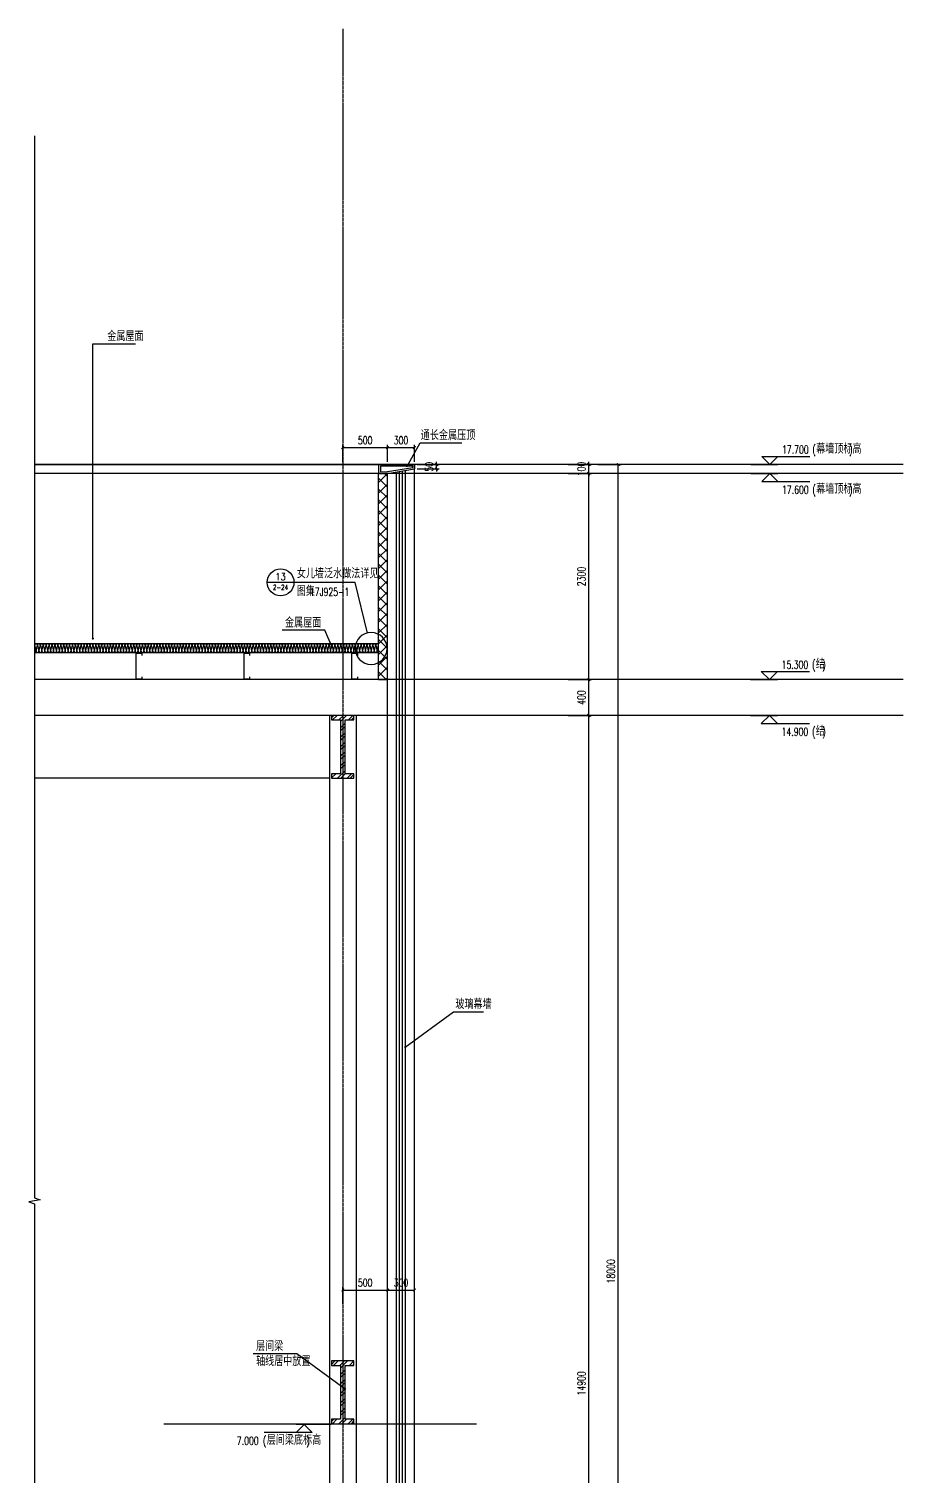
# Model space of a CAD drawing. Extents: x -1899985 to 1774885, y 556286 to 2175695.
# Drawn here: x -1035206 to -1025451, y 574674 to 590815 of the extents above; entities that cross this region are included whole.
import ezdxf
from ezdxf.enums import TextEntityAlignment as Align

# ---------------------------------------------------------------- set-up
doc = ezdxf.new("R2010")
doc.units = 0
doc.header["$LTSCALE"] = 10
doc.header["$MEASUREMENT"] = 0
doc.linetypes.add('20剖面图$0$__DASH', pattern=[0.35, 0.25, -0.1])
doc.linetypes.add('20剖面图$0$DOTE', pattern=[2.42, 2, -0.2, 0.02, -0.2])
doc.layers.get('Defpoints').update_dxf_attribs({"color": 210})
for name, color, linetype in [('20剖面图$0$20立剖面图及门窗表$0$A-WINDOW', 140, 'Continuous'), ('20剖面图$0$A-AXIS-D', 1, 'Continuous'), ('20剖面图$0$A-AXIS-DOTE', 14, '20剖面图$0$DOTE'), ('20剖面图$0$A-AXIS-DP', 126, 'Continuous'), ('20剖面图$0$A-AXIS-SYMB', 3, 'Continuous'), ('20剖面图$0$A-HATCH-2', 251, 'Continuous'), ('20剖面图$0$A-LIN-V', 9, 'Continuous'), ('20剖面图$0$AS-COLN', 6, 'Continuous'), ('20剖面图$0$AS-WALL', 40, 'Continuous'), ('20剖面图$0$DIM_ELEV', 3, 'Continuous'), ('20剖面图$0$DIM_SYMB', 3, 'Continuous'), ('20剖面图$0$PUB_HATCH', 8, 'Continuous'), ('20剖面图$0$PUB_TEXT', 7, 'Continuous'), ('20剖面图$0$建-墙-填充', 8, 'Continuous'), ('20剖面图$0$建-柱-钢', 9, 'Continuous'), ('A-LIN-V', 9, 'Continuous'), ('DIM_SYMB', 3, 'Continuous'), ('PUB_TEXT', 7, 'Continuous')]:
    doc.layers.add(name, color=color, linetype=linetype)
doc.styles.add('20剖面图$0$_TCH_DIM', font='SIMPLEX', dxfattribs={"bigfont": 'GBCBIG'})
doc.styles.add('20剖面图$0$_TCH_DIM_T3', font='SIMPLEX', dxfattribs={"width": 0.705882, "bigfont": 'GBCBIG'})
doc.styles.add('_TCH_DIM', font='SIMPLEX', dxfattribs={"bigfont": 'GBCBIG'})
doc.dimstyles.new('20剖面图$0$_TCH_ARCH&&30', dxfattribs={"dimtxt": 89.25, "dimasz": 30, "dimexe": 30, "dimexo": 30, "dimgap": 37.875, "dimtad": 1, "dimdec": 0, "dimzin": 0, "dimdsep": 46, "dimtxsty": '20剖面图$0$_TCH_DIM_T3', "dimblk": '20剖面图$0$_ArchTick', "dimcen": 0.09, "dimclrt": 7, "dimazin": 2, "dimtfac": 1, "dimtdec": 0, "dimtix": 1, "dimtmove": 2, "dimatfit": 3, "dimfxl": 1, "dimtolj": 1, "dimtzin": 0, "dimarcsym": 0})
pattern_1 = [(45, (0, 0), (-53.0330086, 53.0330086), []), (45, (35.355, 0), (-53.0330086, 53.0330086), [])]

# ---------------------------------------------------------------- blocks, each defined once
blk = doc.blocks.new('20剖面图$0$CURVEPATTERNLIB$SYSLIB$岩棉板')
at = {"color": 0}
for p, q in [((0, -17), (12, -67)), ((12, -67), (24, -17))]:
    blk.add_line(p, q, dxfattribs=at)
for centre, start, end in [((12, -17), 0, 180), ((0, -67), 270, 0), ((24, -67), 180, 270)]:
    blk.add_arc(centre, 12, start, end, dxfattribs=at)
blk = doc.blocks.new('20剖面图$0$_ArchTick')
at = {"color": 0, "linetype": 'ByBlock', "const_width": 0.4}
blk.add_lwpolyline([(-0.5, -0.5), (0.5, 0.5)], dxfattribs=at)
blk = doc.blocks.new('*D248')
at = {"layer": '20剖面图$0$A-AXIS-D', "color": 0, "lineweight": -2, "transparency": 16777216}
for p, q in [((-1029187, 583157), (-1028928, 583157)), ((-1028958, 568257), (-1028958, 583157)), ((-1029187, 568257), (-1028928, 568257))]:
    blk.add_line(p, q, dxfattribs=at)
at = {"layer": 'Defpoints', "color": 0, "transparency": 16777216}
for p in [(-1029217, 583157), (-1028958, 583157), (-1029217, 568257)]:
    blk.add_point(p, dxfattribs=at)
at = {"layer": '20剖面图$0$A-AXIS-D', "color": 0, "lineweight": -2, "transparency": 16777216, "xscale": 30, "yscale": 30, "zscale": 30}
for p, rotation in [((-1028958, 583157), 90), ((-1028958, 568257), 270)]:
    blk.add_blockref('20剖面图$0$_ArchTick', p, dxfattribs=dict(at, rotation=rotation))
at = {"layer": '20剖面图$0$A-AXIS-D', "color": 7, "transparency": 16777216, "insert": (-1029041, 575707), "char_height": 89.2, "attachment_point": 5, "rotation": 90, "style": '20剖面图$0$_TCH_DIM_T3'}
blk.add_mtext('\\A1;14900', dxfattribs=at)
blk = doc.blocks.new('*D249')
at = {"layer": '20剖面图$0$A-AXIS-D', "color": 0, "lineweight": -2, "transparency": 16777216}
for p, q in [((-1029187, 583557), (-1028928, 583557)), ((-1028958, 583157), (-1028958, 583557)), ((-1029187, 583157), (-1028928, 583157))]:
    blk.add_line(p, q, dxfattribs=at)
at = {"layer": 'Defpoints', "color": 0, "transparency": 16777216}
for p in [(-1029217, 583557), (-1028958, 583557), (-1029217, 583157)]:
    blk.add_point(p, dxfattribs=at)
at = {"layer": '20剖面图$0$A-AXIS-D', "color": 0, "lineweight": -2, "transparency": 16777216, "xscale": 30, "yscale": 30, "zscale": 30}
for p, rotation in [((-1028958, 583557), 90), ((-1028958, 583157), 270)]:
    blk.add_blockref('20剖面图$0$_ArchTick', p, dxfattribs=dict(at, rotation=rotation))
at = {"layer": '20剖面图$0$A-AXIS-D', "color": 7, "transparency": 16777216, "insert": (-1029041, 583357), "char_height": 89.2, "attachment_point": 5, "rotation": 90, "style": '20剖面图$0$_TCH_DIM_T3'}
blk.add_mtext('\\A1;400', dxfattribs=at)
blk = doc.blocks.new('*D250')
at = {"layer": '20剖面图$0$A-AXIS-D', "color": 0, "lineweight": -2, "transparency": 16777216}
for p, q in [((-1029187, 585857), (-1028928, 585857)), ((-1028958, 583557), (-1028958, 585857)), ((-1029187, 583557), (-1028928, 583557))]:
    blk.add_line(p, q, dxfattribs=at)
at = {"layer": 'Defpoints', "color": 0, "transparency": 16777216}
for p in [(-1029217, 585857), (-1028958, 585857), (-1029217, 583557)]:
    blk.add_point(p, dxfattribs=at)
at = {"layer": '20剖面图$0$A-AXIS-D', "color": 0, "lineweight": -2, "transparency": 16777216, "xscale": 30, "yscale": 30, "zscale": 30}
for p, rotation in [((-1028958, 585857), 90), ((-1028958, 583557), 270)]:
    blk.add_blockref('20剖面图$0$_ArchTick', p, dxfattribs=dict(at, rotation=rotation))
at = {"layer": '20剖面图$0$A-AXIS-D', "color": 7, "transparency": 16777216, "insert": (-1029041, 584707), "char_height": 89.2, "attachment_point": 5, "rotation": 90, "style": '20剖面图$0$_TCH_DIM_T3'}
blk.add_mtext('\\A1;2300', dxfattribs=at)
blk = doc.blocks.new('*D251')
at = {"layer": '20剖面图$0$A-AXIS-D', "color": 0, "lineweight": -2, "transparency": 16777216}
for p, q in [((-1029187, 585957), (-1028928, 585957)), ((-1028958, 585957), (-1028958, 585987)), ((-1028958, 585857), (-1028958, 585957)), ((-1029187, 585857), (-1028928, 585857)), ((-1028958, 585857), (-1028958, 585827))]:
    blk.add_line(p, q, dxfattribs=at)
at = {"layer": 'Defpoints', "color": 0, "transparency": 16777216}
for p in [(-1029217, 585957), (-1028958, 585957), (-1029217, 585857)]:
    blk.add_point(p, dxfattribs=at)
at = {"layer": '20剖面图$0$A-AXIS-D', "color": 0, "lineweight": -2, "transparency": 16777216, "xscale": 30, "yscale": 30, "zscale": 30}
for p, rotation in [((-1028958, 585957), 270), ((-1028958, 585857), 90)]:
    blk.add_blockref('20剖面图$0$_ArchTick', p, dxfattribs=dict(at, rotation=rotation))
at = {"layer": '20剖面图$0$A-AXIS-D', "color": 7, "transparency": 16777216, "insert": (-1029041, 585907), "char_height": 89.2, "attachment_point": 5, "rotation": 90, "style": '20剖面图$0$_TCH_DIM_T3'}
blk.add_mtext('\\A1;100', dxfattribs=at)
blk = doc.blocks.new('*D252')
at = {"layer": '20剖面图$0$A-AXIS-D', "color": 0, "lineweight": -2, "transparency": 16777216}
for p, q in [((-1028857, 585957), (-1028599, 585957)), ((-1028629, 567957), (-1028629, 585957)), ((-1028857, 567957), (-1028599, 567957))]:
    blk.add_line(p, q, dxfattribs=at)
at = {"layer": 'Defpoints', "color": 0, "transparency": 16777216}
for p in [(-1028887, 585957), (-1028629, 585957), (-1028887, 567957)]:
    blk.add_point(p, dxfattribs=at)
at = {"layer": '20剖面图$0$A-AXIS-D', "color": 0, "lineweight": -2, "transparency": 16777216, "xscale": 30, "yscale": 30, "zscale": 30}
for p, rotation in [((-1028629, 585957), 90), ((-1028629, 567957), 270)]:
    blk.add_blockref('20剖面图$0$_ArchTick', p, dxfattribs=dict(at, rotation=rotation))
at = {"layer": '20剖面图$0$A-AXIS-D', "color": 7, "transparency": 16777216, "insert": (-1028712, 576957), "char_height": 89.2, "attachment_point": 5, "rotation": 90, "style": '20剖面图$0$_TCH_DIM_T3'}
blk.add_mtext('\\A1;18000', dxfattribs=at)
blk = doc.blocks.new('*D253')
at = {"layer": '20剖面图$0$A-AXIS-DP', "color": 0, "lineweight": -2, "transparency": 16777216}
for p, q in [((-1031704, 585987), (-1031704, 586175)), ((-1031704, 586145), (-1031204, 586145)), ((-1031204, 585987), (-1031204, 586175))]:
    blk.add_line(p, q, dxfattribs=at)
at = {"layer": 'Defpoints', "color": 0, "transparency": 16777216}
for p in [(-1031204, 586145), (-1031704, 585957), (-1031204, 585957)]:
    blk.add_point(p, dxfattribs=at)
at = {"layer": '20剖面图$0$A-AXIS-DP', "color": 0, "lineweight": -2, "transparency": 16777216, "xscale": 30, "yscale": 30, "zscale": 30, "rotation": 180}
blk.add_blockref('20剖面图$0$_ArchTick', (-1031704, 586145), dxfattribs=at)
at = {"layer": '20剖面图$0$A-AXIS-DP', "color": 0, "lineweight": -2, "transparency": 16777216, "xscale": 30, "yscale": 30, "zscale": 30}
blk.add_blockref('20剖面图$0$_ArchTick', (-1031204, 586145), dxfattribs=at)
at = {"layer": '20剖面图$0$A-AXIS-DP', "color": 7, "transparency": 16777216, "insert": (-1031454, 586227), "char_height": 89.2, "attachment_point": 5, "style": '20剖面图$0$_TCH_DIM_T3'}
blk.add_mtext('\\A1;500', dxfattribs=at)
blk = doc.blocks.new('*D254')
at = {"layer": '20剖面图$0$A-AXIS-DP', "color": 0, "lineweight": -2, "transparency": 16777216}
for p, q in [((-1031204, 585987), (-1031204, 586175)), ((-1031204, 586145), (-1030904, 586145)), ((-1030904, 585987), (-1030904, 586175))]:
    blk.add_line(p, q, dxfattribs=at)
at = {"layer": 'Defpoints', "color": 0, "transparency": 16777216}
for p in [(-1030904, 586145), (-1031204, 585957), (-1030904, 585957)]:
    blk.add_point(p, dxfattribs=at)
at = {"layer": '20剖面图$0$A-AXIS-DP', "color": 0, "lineweight": -2, "transparency": 16777216, "xscale": 30, "yscale": 30, "zscale": 30, "rotation": 180}
blk.add_blockref('20剖面图$0$_ArchTick', (-1031204, 586145), dxfattribs=at)
at = {"layer": '20剖面图$0$A-AXIS-DP', "color": 0, "lineweight": -2, "transparency": 16777216, "xscale": 30, "yscale": 30, "zscale": 30}
blk.add_blockref('20剖面图$0$_ArchTick', (-1030904, 586145), dxfattribs=at)
at = {"layer": '20剖面图$0$A-AXIS-DP', "color": 7, "transparency": 16777216, "insert": (-1031054, 586227), "char_height": 89.2, "attachment_point": 5, "style": '20剖面图$0$_TCH_DIM_T3'}
blk.add_mtext('\\A1;300', dxfattribs=at)
blk = doc.blocks.new('*D290')
at = {"layer": '20剖面图$0$A-AXIS-DP', "color": 0, "lineweight": -2, "transparency": 16777216}
for p, q in [((-1031704, 576591), (-1031704, 576779)), ((-1031704, 576749), (-1031204, 576749)), ((-1031204, 576591), (-1031204, 576779))]:
    blk.add_line(p, q, dxfattribs=at)
at = {"layer": 'Defpoints', "color": 0, "transparency": 16777216}
for p in [(-1031204, 576749), (-1031704, 576561), (-1031204, 576561)]:
    blk.add_point(p, dxfattribs=at)
at = {"layer": '20剖面图$0$A-AXIS-DP', "color": 0, "lineweight": -2, "transparency": 16777216, "xscale": 30, "yscale": 30, "zscale": 30, "rotation": 180}
blk.add_blockref('20剖面图$0$_ArchTick', (-1031704, 576749), dxfattribs=at)
at = {"layer": '20剖面图$0$A-AXIS-DP', "color": 0, "lineweight": -2, "transparency": 16777216, "xscale": 30, "yscale": 30, "zscale": 30}
blk.add_blockref('20剖面图$0$_ArchTick', (-1031204, 576749), dxfattribs=at)
at = {"layer": '20剖面图$0$A-AXIS-DP', "color": 7, "transparency": 16777216, "insert": (-1031454, 576831), "char_height": 89.2, "attachment_point": 5, "style": '20剖面图$0$_TCH_DIM_T3'}
blk.add_mtext('\\A1;500', dxfattribs=at)
blk = doc.blocks.new('*D291')
at = {"layer": '20剖面图$0$A-AXIS-DP', "color": 0, "lineweight": -2, "transparency": 16777216}
for p, q in [((-1031204, 576591), (-1031204, 576779)), ((-1031204, 576749), (-1030904, 576749)), ((-1030904, 576591), (-1030904, 576779))]:
    blk.add_line(p, q, dxfattribs=at)
at = {"layer": 'Defpoints', "color": 0, "transparency": 16777216}
for p in [(-1030904, 576749), (-1031204, 576561), (-1030904, 576561)]:
    blk.add_point(p, dxfattribs=at)
at = {"layer": '20剖面图$0$A-AXIS-DP', "color": 0, "lineweight": -2, "transparency": 16777216, "xscale": 30, "yscale": 30, "zscale": 30, "rotation": 180}
blk.add_blockref('20剖面图$0$_ArchTick', (-1031204, 576749), dxfattribs=at)
at = {"layer": '20剖面图$0$A-AXIS-DP', "color": 0, "lineweight": -2, "transparency": 16777216, "xscale": 30, "yscale": 30, "zscale": 30}
blk.add_blockref('20剖面图$0$_ArchTick', (-1030904, 576749), dxfattribs=at)
at = {"layer": '20剖面图$0$A-AXIS-DP', "color": 7, "transparency": 16777216, "insert": (-1031054, 576831), "char_height": 89.2, "attachment_point": 5, "style": '20剖面图$0$_TCH_DIM_T3'}
blk.add_mtext('\\A1;300', dxfattribs=at)
blk = doc.blocks.new('*D299')
at = {"layer": '20剖面图$0$A-AXIS-DP', "color": 0, "lineweight": -2, "transparency": 16777216}
for p, q in [((-1030874, 585957), (-1030627, 585957)), ((-1030657, 585957), (-1030657, 585987)), ((-1030657, 585907), (-1030657, 585957)), ((-1030874, 585907), (-1030627, 585907)), ((-1030657, 585907), (-1030657, 585877))]:
    blk.add_line(p, q, dxfattribs=at)
at = {"layer": 'Defpoints', "color": 0, "transparency": 16777216}
for p in [(-1030904, 585957), (-1030657, 585957), (-1030904, 585907)]:
    blk.add_point(p, dxfattribs=at)
at = {"layer": '20剖面图$0$A-AXIS-DP', "color": 0, "lineweight": -2, "transparency": 16777216, "xscale": 30, "yscale": 30, "zscale": 30}
for p, rotation in [((-1030657, 585957), 270), ((-1030657, 585907), 90)]:
    blk.add_blockref('20剖面图$0$_ArchTick', p, dxfattribs=dict(at, rotation=rotation))
at = {"layer": '20剖面图$0$A-AXIS-DP', "color": 7, "transparency": 16777216, "insert": (-1030740, 585932), "char_height": 89.2, "attachment_point": 5, "rotation": 90, "style": '20剖面图$0$_TCH_DIM_T3'}
blk.add_mtext('\\A1;50', dxfattribs=at)
blk = doc.blocks.new('20剖面图')
at = {"layer": '20剖面图$0$PUB_HATCH'}
h = blk.add_hatch(dxfattribs=at)
h.set_pattern_fill('多孔材料', color=256, scale=30, style=0)
h.set_pattern_definition([(45, (60, 0), (-60.000061, 60.000061), []), (135, (60, 0), (-60.000061, -60.000061), [])])
h.paths.add_polyline_path([(-1031203.9, 583557.5), (-1031203.9, 585856.9), (-1031303.9, 585856.9), (-1031303.9, 583557.5)])
at = {"layer": '20剖面图$0$建-墙-填充'}
h = blk.add_hatch(dxfattribs=at)
h.set_pattern_fill('金属', color=256, scale=30, style=0)
h.set_pattern_definition(pattern_1)
h.paths.add_polyline_path([(-1031578.9, 583157.5), (-1031828.9, 583157.5), (-1031828.9, 583107.5), (-1031728.9, 583107.5), (-1031728.9, 582507.5), (-1031828.9, 582507.5), (-1031828.9, 582457.5), (-1031578.9, 582457.5), (-1031578.9, 582507.5), (-1031678.9, 582507.5), (-1031678.9, 583107.5), (-1031578.9, 583107.5)])
h = blk.add_hatch(dxfattribs=at)
h.set_pattern_fill('金属', color=256, scale=30, style=0)
h.set_pattern_definition(pattern_1)
h.paths.add_polyline_path([(-1031828.9, 575957.5), (-1031828.9, 575907.5), (-1031728.9, 575907.5), (-1031728.9, 575307.5), (-1031828.9, 575307.5), (-1031828.9, 575257.5), (-1031578.9, 575257.5), (-1031578.9, 575307.5), (-1031678.9, 575307.5), (-1031678.9, 575907.5), (-1031578.9, 575907.5), (-1031578.9, 575957.5)])
at = {"layer": '20剖面图$0$20立剖面图及门窗表$0$A-WINDOW'}
for p, q in [((-1031103.9, 568257.5), (-1031103.9, 585874.1)), ((-1031070.9, 568257.5), (-1031070.9, 585879.6)), ((-1031036.9, 568257.5), (-1031036.9, 585885.3)), ((-1031003.9, 568257.5), (-1031003.9, 585890.8))]:
    blk.add_line(p, q, dxfattribs=at)
for points in [[(-1031303.9, 585856.9), (-1031203.9, 585857.5), (-1030903.9, 585907.5), (-1030903.9, 585957.5), (-1031303.9, 585956.9)], [(-1031283.9, 585876.9), (-1031205.6, 585877.5), (-1030923.9, 585924.4), (-1030923.9, 585937.5), (-1031283.9, 585936.9)]]:
    blk.add_lwpolyline(points, close=True, dxfattribs=at)
at = {"layer": '20剖面图$0$A-AXIS-DOTE'}
blk.add_line((-1031703.9, 590815.2), (-1031703.9, 564608.3), dxfattribs=at)
at = {"layer": '20剖面图$0$A-AXIS-DOTE', "linetype": '20剖面图$0$__DASH', "ltscale": 2}
for p, q in [((-1031305.9, 585956.9), (-1035143.3, 585957.5)), ((-1025451.2, 585957.5), (-1035143.3, 585957.5)), ((-1025451.2, 585857.5), (-1035143.3, 585857.5)), ((-1025451.2, 583557.5), (-1035143.3, 583557.5)), ((-1025451.2, 583157.5), (-1035143.3, 583157.5)), ((-1033700.4, 575257.5), (-1030212.7, 575257.5))]:
    blk.add_line(p, q, dxfattribs=at)
at = {"layer": '20剖面图$0$A-AXIS-SYMB'}
for p, q in [((-1032248.5, 584642.3), (-1032548.5, 584642.3)), ((-1031566.7, 584642.3), (-1032248.5, 584642.3)), ((-1031429.2, 584076.7), (-1031566.7, 584642.3)), ((-1031006.8, 579458.8), (-1030467.7, 579853.2)), ((-1030467.7, 579853.2), (-1030132, 579853.2)), ((-1032218.1, 576039), (-1032703.1, 576039)), ((-1031678.9, 575644.6), (-1032218.1, 576039))]:
    blk.add_line(p, q, dxfattribs=at)
blk.add_lwpolyline([(-1031210.3, 583904.7, 1), (-1031564.4, 583904.7, 1)], format="xyb", close=True, dxfattribs=at)
at = {"layer": '20剖面图$0$A-AXIS-SYMB', "const_width": 12}
for points in [[(-1031011.6, 579455.3, 1), (-1031002, 579462.3, 1)], [(-1031674.1, 575641, 1), (-1031683.8, 575648.1, 1)]]:
    blk.add_lwpolyline(points, format="xyb", close=True, dxfattribs=at)
at = {"layer": '20剖面图$0$A-AXIS-SYMB'}
blk.add_circle((-1032398.5, 584642.3), 150, dxfattribs=at)
at = {"layer": '20剖面图$0$A-LIN-V'}
for p, q in [((-1035143.3, 585957.5), (-1031305.9, 585956.9)), ((-1031305.9, 585956.9), (-1030903.9, 585957.5)), ((-1030903.9, 585957.5), (-1030903.9, 585907.5)), ((-1030903.9, 568257.5), (-1030903.9, 585907.5)), ((-1031203.9, 583558), (-1035143.3, 583558)), ((-1031203.9, 568257.5), (-1031203.9, 583558)), ((-1031853.9, 583157.5), (-1035143.3, 583157.5)), ((-1031853.9, 583157.5), (-1031853.9, 568257.5)), ((-1031203.9, 583157.5), (-1031853.9, 583157.5)), ((-1031553.9, 583157.5), (-1031553.9, 568257.5)), ((-1031853.9, 582457.5), (-1035143.3, 582457.5))]:
    blk.add_line(p, q, dxfattribs=at)
for points in [[(-1033941.7, 583827.9), (-1033941.7, 583847.9), (-1034011.7, 583847.9), (-1034011.7, 583567.9), (-1033941.7, 583567.9), (-1033941.7, 583587.9)], [(-1032739.5, 583827.9), (-1032739.5, 583847.9), (-1032809.5, 583847.9), (-1032809.5, 583567.9), (-1032739.5, 583567.9), (-1032739.5, 583587.9)], [(-1031537.4, 583827.9), (-1031537.4, 583847.9), (-1031607.4, 583847.9), (-1031607.4, 583567.9), (-1031537.4, 583567.9), (-1031537.4, 583587.9)]]:
    blk.add_lwpolyline(points, dxfattribs=at)
at = {"layer": '20剖面图$0$AS-COLN'}
for p, q in [((-1031303.9, 583958), (-1035143.3, 583958)), ((-1031303.9, 583858), (-1035143.3, 583858))]:
    blk.add_line(p, q, dxfattribs=at)
at = {"layer": '20剖面图$0$AS-WALL'}
for p, q in [((-1031303.9, 583557.5), (-1031303.9, 585856.9)), ((-1031303.9, 585856.9), (-1031203.9, 585856.9)), ((-1031203.9, 583557.5), (-1031203.9, 585856.9)), ((-1031303.9, 583557.5), (-1031203.9, 583557.5))]:
    blk.add_line(p, q, dxfattribs=at)
at = {"layer": '20剖面图$0$DIM_ELEV'}
for p, q in [((-1027149.2, 585957.5), (-1026849.2, 585957.5)), ((-1026939.2, 585957.5), (-1027029.2, 586047.5)), ((-1027029.2, 586047.5), (-1026492.8, 586047.5)), ((-1026939.2, 585957.5), (-1026849.2, 586047.5)), ((-1027149.2, 585857.5), (-1026849.2, 585857.5)), ((-1026939.2, 585857.5), (-1027029.2, 585767.5)), ((-1027029.2, 585767.5), (-1026492.8, 585767.5)), ((-1026939.2, 585857.5), (-1026849.2, 585767.5)), ((-1027153.5, 583557.5), (-1026853.5, 583557.5)), ((-1026943.5, 583557.5), (-1027033.5, 583647.5)), ((-1027033.5, 583647.5), (-1026497.1, 583647.5)), ((-1026943.5, 583557.5), (-1026853.5, 583647.5)), ((-1027153.5, 583157.5), (-1026853.5, 583157.5)), ((-1026943.5, 583157.5), (-1027033.5, 583067.5)), ((-1027033.5, 583067.5), (-1026497.1, 583067.5)), ((-1026943.5, 583157.5), (-1026853.5, 583067.5)), ((-1032044.3, 575159.5), (-1032580.7, 575159.5)), ((-1032134.3, 575249.5), (-1032224.3, 575159.5)), ((-1031834, 575249.5), (-1032224.3, 575249.5)), ((-1032134.3, 575249.5), (-1032044.3, 575159.5))]:
    blk.add_line(p, q, dxfattribs=at)
at = {"layer": '20剖面图$0$DIM_SYMB'}
for p, q in [((-1034492.5, 584015.4), (-1034492.5, 587302.8)), ((-1034492.5, 587302.8), (-1034016.6, 587302.8)), ((-1031904.1, 584108.2), (-1032380, 584108.2)), ((-1031822.2, 583918.3), (-1031904.1, 584108.2))]:
    blk.add_line(p, q, dxfattribs=at)
blk.add_lwpolyline([(-1035143.3, 589621.9), (-1035143.3, 577776.6), (-1035080.3, 577753.7), (-1035206.3, 577731.5), (-1035143.3, 577709.1), (-1035143.3, 565863.8)], dxfattribs=at)
at = {"layer": '20剖面图$0$DIM_SYMB', "const_width": 12}
for points in [[(-1034492.5, 584009.4, 1), (-1034492.5, 584021.4, 1)], [(-1031819.9, 583912.8, 1), (-1031824.6, 583923.8, 1)]]:
    blk.add_lwpolyline(points, format="xyb", close=True, dxfattribs=at)
at = {"layer": '20剖面图$0$建-柱-钢'}
for p, q in [((-1031578.9, 583157.5), (-1031828.9, 583157.5)), ((-1031828.9, 583157.5), (-1031828.9, 583107.5)), ((-1031828.9, 583107.5), (-1031728.9, 583107.5)), ((-1031728.9, 583107.5), (-1031728.9, 582507.5)), ((-1031678.9, 582507.5), (-1031678.9, 583107.5)), ((-1031678.9, 583107.5), (-1031578.9, 583107.5)), ((-1031578.9, 583107.5), (-1031578.9, 583157.5)), ((-1031728.9, 582507.5), (-1031828.9, 582507.5)), ((-1031828.9, 582507.5), (-1031828.9, 582457.5)), ((-1031828.9, 582457.5), (-1031578.9, 582457.5)), ((-1031578.9, 582507.5), (-1031678.9, 582507.5)), ((-1031578.9, 582457.5), (-1031578.9, 582507.5)), ((-1031828.9, 575957.5), (-1031828.9, 575907.5)), ((-1031578.9, 575957.5), (-1031828.9, 575957.5)), ((-1031578.9, 575907.5), (-1031578.9, 575957.5)), ((-1031828.9, 575907.5), (-1031728.9, 575907.5)), ((-1031728.9, 575907.5), (-1031728.9, 575307.5)), ((-1031678.9, 575307.5), (-1031678.9, 575907.5)), ((-1031678.9, 575907.5), (-1031578.9, 575907.5)), ((-1031728.9, 575307.5), (-1031828.9, 575307.5)), ((-1031828.9, 575307.5), (-1031828.9, 575257.5)), ((-1031578.9, 575307.5), (-1031678.9, 575307.5)), ((-1031578.9, 575257.5), (-1031578.9, 575307.5)), ((-1031828.9, 575257.5), (-1031578.9, 575257.5))]:
    blk.add_line(p, q, dxfattribs=at)
at = {"layer": '20剖面图$0$A-HATCH-2', "xscale": 1.355705822947016, "yscale": 1.351351351351351, "zscale": 1.351351351351351, "rotation": 5.385620642513074e-11}
for p in [(-1035143.3, 583965), (-1035110.8, 583965), (-1035078.2, 583965), (-1035045.7, 583965), (-1035013.2, 583965), (-1034980.6, 583965), (-1034948.1, 583965), (-1034915.5, 583965), (-1034883, 583965), (-1034850.5, 583965), (-1034817.9, 583965), (-1034785.4, 583965), (-1034752.9, 583965), (-1034720.3, 583965), (-1034687.8, 583965), (-1034655.3, 583965), (-1034622.7, 583965), (-1034590.2, 583965), (-1034557.6, 583965), (-1034525.1, 583965), (-1034492.6, 583965), (-1034460, 583965), (-1034427.5, 583965), (-1034395, 583965), (-1034362.4, 583965), (-1034329.9, 583965), (-1034297.3, 583965), (-1034264.8, 583965), (-1034232.3, 583965), (-1034199.7, 583965), (-1034167.2, 583965), (-1034134.7, 583965), (-1034102.1, 583965), (-1034069.6, 583965), (-1034037.1, 583965), (-1034004.5, 583965), (-1033972, 583965), (-1033939.4, 583965), (-1033906.9, 583965), (-1033874.4, 583965), (-1033841.8, 583965), (-1033809.3, 583965), (-1033776.8, 583965), (-1033744.2, 583965), (-1033711.7, 583965), (-1033679.1, 583965), (-1033646.6, 583965), (-1033614.1, 583965), (-1033581.5, 583965), (-1033549, 583965), (-1033516.5, 583965), (-1033483.9, 583965), (-1033451.4, 583965), (-1033418.8, 583965), (-1033386.3, 583965), (-1033353.8, 583965), (-1033321.2, 583965), (-1033288.7, 583965), (-1033256.2, 583965), (-1033223.6, 583965), (-1033191.1, 583965), (-1033158.6, 583965), (-1033126, 583965), (-1033093.5, 583965), (-1033060.9, 583965), (-1033028.4, 583965), (-1032995.9, 583965), (-1032963.3, 583965), (-1032930.8, 583965), (-1032898.3, 583965), (-1032865.7, 583965), (-1032833.2, 583965), (-1032800.6, 583965), (-1032768.1, 583965), (-1032735.6, 583965), (-1032703, 583965), (-1032670.5, 583965), (-1032638, 583965), (-1032605.4, 583965), (-1032572.9, 583965), (-1032540.4, 583965), (-1032507.8, 583965), (-1032475.3, 583965), (-1032442.7, 583965), (-1032410.2, 583965), (-1032377.7, 583965), (-1032345.1, 583965), (-1032312.6, 583965), (-1032280.1, 583965), (-1032247.5, 583965), (-1032215, 583965), (-1032182.4, 583965), (-1032149.9, 583965), (-1032117.4, 583965), (-1032084.8, 583965), (-1032052.3, 583965), (-1032019.8, 583965), (-1031987.2, 583965), (-1031954.7, 583965), (-1031922.1, 583965), (-1031889.6, 583965), (-1031857.1, 583965), (-1031824.5, 583965), (-1031792, 583965), (-1031759.5, 583965), (-1031726.9, 583965), (-1031694.4, 583965), (-1031661.9, 583965), (-1031629.3, 583965), (-1031596.8, 583965), (-1031564.2, 583965), (-1031531.7, 583965), (-1031499.2, 583965), (-1031466.6, 583965), (-1031434.1, 583965), (-1031401.6, 583965), (-1031369, 583965), (-1031336.5, 583965)]:
    blk.add_blockref('20剖面图$0$CURVEPATTERNLIB$SYSLIB$岩棉板', p, dxfattribs=at)
at = {"layer": '20剖面图$0$PUB_TEXT', "style": '20剖面图$0$_TCH_DIM'}
for s, height, p in [('金属屋面', 101.28, (-1034331.9, 587334.3)), ('幕墙顶标高', 101.28, (-1026420.8, 586079)), ('幕墙顶标高', 101.28, (-1026420.8, 585631)), ('女儿墙泛水做法详见', 101.28, (-1032217, 584688.5)), ('图集', 101.28, (-1032217, 584491.5)), ('金属屋面', 101.28, (-1032348.5, 584139.7)), ('结', 101.3, (-1026425.1, 583679)), ('结', 101.3, (-1026425.1, 582931)), ('玻璃幕墙', 101.28, (-1030447.3, 579884.7)), ('层间梁', 101.28, (-1032671.6, 576070.5)), ('轴线居中放置', 101.28, (-1032671.6, 575902.5)), ('层间梁底标高', 101.28, (-1032552.6, 575023))]:
    blk.add_text(s, height=height, dxfattribs=at).set_placement(p)
at = {"layer": '20剖面图$0$PUB_TEXT', "style": '20剖面图$0$_TCH_DIM', "width": 0.705882}
for s, height, p in [('17.700', 89.25, (-1026801.8, 586079)), ('(', 89.2, (-1026462.8, 586079)), (')', 89.2, (-1026052.2, 586079)), ('17.600', 89.25, (-1026801.8, 585631)), ('(', 89.2, (-1026462.8, 585631)), (')', 89.2, (-1026052.2, 585631)), ('17J925-1', 89.25, (-1032069.6, 584491.5)), ('15.300', 89.25, (-1026806.1, 583679)), ('(', 89.2, (-1026467.1, 583679)), (')', 89.2, (-1026351.4, 583679)), ('(', 89.2, (-1026467.1, 582931)), (')', 89.2, (-1026351.4, 582931)), ('14.900', 89.25, (-1026806.1, 582931)), ('(', 89.2, (-1032594.6, 575023)), (')', 89.2, (-1032110.3, 575023)), ('7.000', 89.25, (-1032885.6, 575023))]:
    blk.add_text(s, height=height, dxfattribs=at).set_placement(p)
at = {"layer": '20剖面图$0$PUB_TEXT', "style": '20剖面图$0$_TCH_DIM'}
for s, height, width, p, p2 in [('13', 79.49, 1.241002, (-1032456.7, 584665.9), (-1032340.4, 584665.9)), ('2-24', 56.95, 1.081137, (-1032482.8, 584558.5), (-1032314.3, 584558.5))]:
    blk.add_text(s, height=height, dxfattribs=dict(at, width=width)).set_placement(p, p2, align=Align.FIT)
at = {"layer": '20剖面图$0$A-AXIS-D'}
for p1, p2, picture, middle in [((-1029216.5, 585857.5), (-1029216.5, 585957.5), '*D251', (-1029040.7, 585907.5)), ((-1028887.5, 567957.5), (-1028887.5, 585957.5), '*D252', (-1028711.7, 576957.5)), ((-1029216.5, 583557.5), (-1029216.5, 585857.5), '*D250', (-1029040.7, 584707.5)), ((-1029216.5, 583157.5), (-1029216.5, 583557.5), '*D249', (-1029040.7, 583357.5)), ((-1029216.5, 568257.5), (-1029216.5, 583157.5), '*D248', (-1029040.7, 575707.5))]:
    dim = blk.add_aligned_dim(p1=p1, p2=p2, distance=-258.3, dimstyle='20剖面图$0$_TCH_ARCH&&30', dxfattribs=at)
    dim.commit()
    dim.dimension.update_dxf_attribs({"geometry": picture, "text_midpoint": middle})
at = {"layer": '20剖面图$0$A-AXIS-DP'}
for p1, p2, distance, picture, middle in [((-1031703.9, 585957.5), (-1031203.9, 585957.5), 187.2, '*D253', (-1031453.9, 586227.2)), ((-1031203.9, 585957.5), (-1030903.9, 585957.5), 187.2, '*D254', (-1031053.9, 586227.2)), ((-1030903.9, 585907.5), (-1030903.9, 585957.5), -246.6, '*D299', (-1030739.9, 585932.5)), ((-1031703.9, 576561.5), (-1031203.9, 576561.5), 187.2, '*D290', (-1031453.9, 576831.2)), ((-1031203.9, 576561.5), (-1030903.9, 576561.5), 187.2, '*D291', (-1031053.9, 576831.2))]:
    dim = blk.add_aligned_dim(p1=p1, p2=p2, distance=distance, dimstyle='20剖面图$0$_TCH_ARCH&&30', dxfattribs=at)
    dim.commit()
    dim.dimension.update_dxf_attribs({"geometry": picture, "text_midpoint": middle})

msp = doc.modelspace()

# ---------------------------------------------------------------- block references
at = {"layer": 'A-LIN-V'}
msp.add_blockref('20剖面图', (0, 0), dxfattribs=at)

# ---------------------------------------------------------------- next in the draw order: linework, layer by layer
at = {"layer": 'DIM_SYMB'}
for p, q in [((-1030988.8, 585932.5), (-1030839.7, 586198.1)), ((-1030839.7, 586198.1), (-1030374.1, 586198.1))]:
    msp.add_line(p, q, dxfattribs=at)

# ---------------------------------------------------------------- next in the draw order: texts
at = {"layer": 'PUB_TEXT', "style": '_TCH_DIM'}
msp.add_text('通长金属压顶', height=101.28, dxfattribs=at).set_placement((-1030833.5, 586229.6))

doc.saveas('drawing.dxf')
